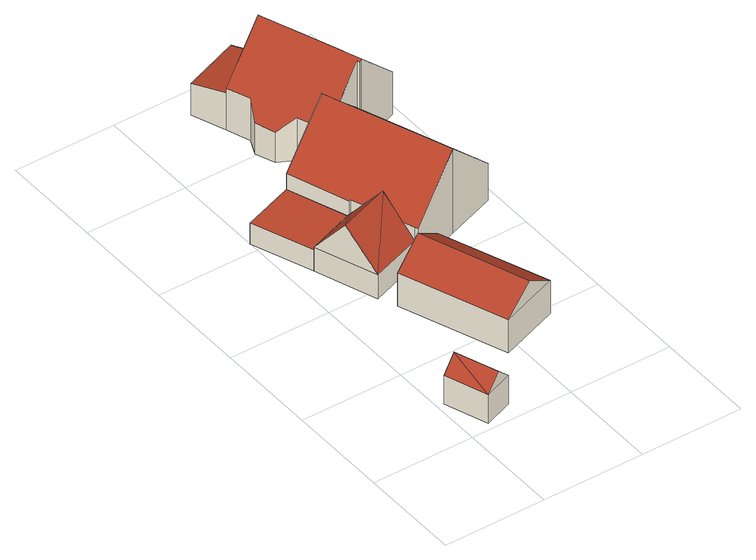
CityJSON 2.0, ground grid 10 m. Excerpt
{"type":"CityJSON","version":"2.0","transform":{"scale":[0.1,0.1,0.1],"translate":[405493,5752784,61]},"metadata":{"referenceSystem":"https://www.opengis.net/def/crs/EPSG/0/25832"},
"CityObjects":{
"building1":{"type":"Building","attributes":{"Gemeindeschluessel":"05515000","Geometrietyp2DReferenz":"3000","function":"31001_1310","roofType":"3100","measuredHeight":4.41},"geometry":[{"type":"Solid","lod":"2","boundaries":[[[[0,1,2,3]],[[4,5,1,0]],[[6,7,5,4]],[[3,2,7,6]],[[0,8,4]],[[6,9,3]],[[3,9,8]],[[8,0,3]],[[9,6,4]],[[4,8,9]],[[1,5,7,2]]]],"semantics":{"surfaces":[{"type":"WallSurface"},{"type":"RoofSurface"},{"type":"GroundSurface"}],"values":[[0,0,0,0,0,0,1,1,1,1,2]]}}]},
"building2":{"type":"Building","attributes":{"Gemeindeschluessel":"05515000","Geometrietyp2DReferenz":"3000","function":"51009_1610","roofType":"1000","measuredHeight":2.21},"geometry":[{"type":"Solid","lod":"2","boundaries":[[[[10,11,12,13]],[[14,15,11,10]],[[16,17,15,14]],[[13,12,17,16]],[[14,10,13,16]],[[11,15,17,12]]]],"semantics":{"surfaces":[{"type":"WallSurface"},{"type":"RoofSurface"},{"type":"GroundSurface"}],"values":[[0,0,0,0,1,2]]}}]},
"building3":{"type":"Building","attributes":{"Gemeindeschluessel":"05515000","Geometrietyp2DReferenz":"3000","function":"31001_2460","roofType":"3100","measuredHeight":5.66},"geometry":[{"type":"Solid","lod":"2","boundaries":[[[[18,19,20,21]],[[22,23,19,18]],[[24,25,23,22]],[[21,20,25,24]],[[18,26,22]],[[24,27,21]],[[21,27,26,18]],[[22,26,27,24]],[[19,23,25,20]]]],"semantics":{"surfaces":[{"type":"WallSurface"},{"type":"RoofSurface"},{"type":"GroundSurface"}],"values":[[0,0,0,0,0,0,1,1,2]]}}]},
"building4":{"type":"Building","attributes":{"Gemeindeschluessel":"05515000","Geometrietyp2DReferenz":"3000","function":"31001_1000"},"address":[{"country":"Germany","locality":"Münster","thoroughfareNumber":"48","thoroughfareName":"Bielesch"},{"country":"Germany","locality":"Münster","thoroughfareNumber":"50","thoroughfareName":"Bielesch"}],"children":["building4-1","building4-2","building4-3","building4-4"]},
"building4-1":{"type":"BuildingPart","attributes":{"roofType":"3100","measuredHeight":8.97},"parents":["building4"],"geometry":[{"type":"Solid","lod":"2","boundaries":[[[[28,29,30,31]],[[32,33,29,28]],[[34,35,33,32]],[[36,37,35,34]],[[38,39,40,37,36]],[[41,42,43,44,45]],[[46,47,42,41]],[[48,49,47,46]],[[50,51,49,48]],[[52,53,51,50]],[[54,55,53,52]],[[56,57,55,54]],[[58,59,60,57,56]],[[54,52,50,48,46,41,45,61,56]],[[38,36,34,32,28,31,62,63,58,56,61]],[[29,33,35,37,40,64,43,42,47,49,51,53,55,57,60,65,30]],[[39,38,61,66]],[[40,39,66,64]],[[44,66,61,45]],[[66,44,43,64]],[[59,58,63,67]],[[65,60,59,67]],[[67,63,62]],[[30,65,67,62,31]]]],"semantics":{"surfaces":[{"type":"WallSurface"},{"type":"RoofSurface"},{"type":"GroundSurface"},{"type":"ClosureSurface"}],"values":[[0,0,0,0,0,0,0,0,0,0,0,0,0,1,1,2,0,3,0,3,0,3,0,3]]}}]},
"building4-2":{"type":"BuildingPart","attributes":{"roofType":"3100","measuredHeight":8.84},"parents":["building4"],"geometry":[{"type":"Solid","lod":"2","boundaries":[[[[68,69,60,59]],[[70,71,69,68]],[[72,73,71,70]],[[74,75,73,72]],[[76,75,74]],[[77,15,78,79,80]],[[81,11,15,77]],[[82,83,11,81]],[[84,31,30,83,82]],[[81,77,80,85,86,74,72,70,82]],[[68,59,67,62,84,82,70]],[[69,71,73,75,78,15,11,83,30,65,60]],[[79,85,80]],[[76,74,86]],[[78,75,76,79]],[[79,76,86,85]],[[31,84,62]],[[65,30,31,62,67]],[[65,67,59,60]]]],"semantics":{"surfaces":[{"type":"WallSurface"},{"type":"RoofSurface"},{"type":"GroundSurface"},{"type":"ClosureSurface"}],"values":[[0,0,0,0,0,0,0,0,0,1,1,2,0,0,3,3,0,3,3]]}}]},
"building4-3":{"type":"BuildingPart","attributes":{"roofType":"3100","measuredHeight":6.23},"parents":["building4"],"geometry":[{"type":"Solid","lod":"2","boundaries":[[[[87,17,88,89]],[[90,15,17,87]],[[79,78,15,90]],[[89,88,75,76]],[[91,92,89]],[[89,76,86,91]],[[92,91,85,79]],[[79,90,87,92]],[[92,87,89]],[[17,15,78,75,88]],[[78,79,76,75]],[[91,86,85]],[[85,86,76,79]]]],"semantics":{"surfaces":[{"type":"WallSurface"},{"type":"RoofSurface"},{"type":"GroundSurface"},{"type":"ClosureSurface"}],"values":[[0,0,0,0,1,1,1,1,0,2,3,0,3]]}}]},
"building4-4":{"type":"BuildingPart","attributes":{"roofType":"2100","measuredHeight":3.88},"parents":["building4"],"geometry":[{"type":"Solid","lod":"2","boundaries":[[[[93,94,40,39]],[[95,96,94,93]],[[44,43,96,95]],[[95,93,39,66,44]],[[94,96,43,64,40]],[[64,66,39,40]],[[43,44,66,64]]]],"semantics":{"surfaces":[{"type":"WallSurface"},{"type":"RoofSurface"},{"type":"GroundSurface"},{"type":"ClosureSurface"}],"values":[[0,0,0,1,2,3,3]]}}]}
},
"vertices":[
[6,48,32],[6,48,2],[21,6,2],[21,6,32],[34,58,32],[34,58,2],[49,17,32],[49,17,2],[20,53,47],[35,11,47],
[50,328,23],[50,328,1],[0,310,1],[0,310,23],[71,269,23],[71,269,1],[22,251,23],[22,251,1],
[49,172,38],[49,172,3],[87,69,3],[87,69,38],[106,194,38],[106,194,3],[145,90,38],[145,90,3],[78,183,59],[116,79,59],
[95,375,46],[95,375,1],[105,348,1],[105,348,46],[79,383,33],[79,383,1],[72,402,34],[72,402,1],[79,418,46],[79,418,1],[71,441,45],[71,441,40],[71,441,1],[158,473,46],[158,473,1],[127,462,1],[127,462,40],[127,462,78],[176,424,46],[176,424,1],[179,424,43],[179,424,1],[188,398,43],[188,398,1],[186,397,46],[186,397,1],[193,377,46],[193,377,1],[150,361,91],[150,361,1],[148,360,89],[148,360,40],[148,360,1],[115,457,91],[123,354,64],[147,363,89],[115,457,1],[147,363,1],[115,457,40],[147,363,40],
[191,241,40],[191,241,1],[143,224,90],[143,224,1],[95,206,40],[95,206,1],[94,209,40],[94,209,1],[94,209,26],[71,269,39],[72,269,1],[72,269,26],[72,269,40],[50,328,40],[98,345,90],[98,345,1],[105,348,83],[76,258,40],[90,221,40],
[22,251,26],[43,191,1],[43,191,26],[71,269,26],[83,239,64],[32,221,64],
[59,474,34],[59,474,1],[115,495,34],[115,495,1]
]}
